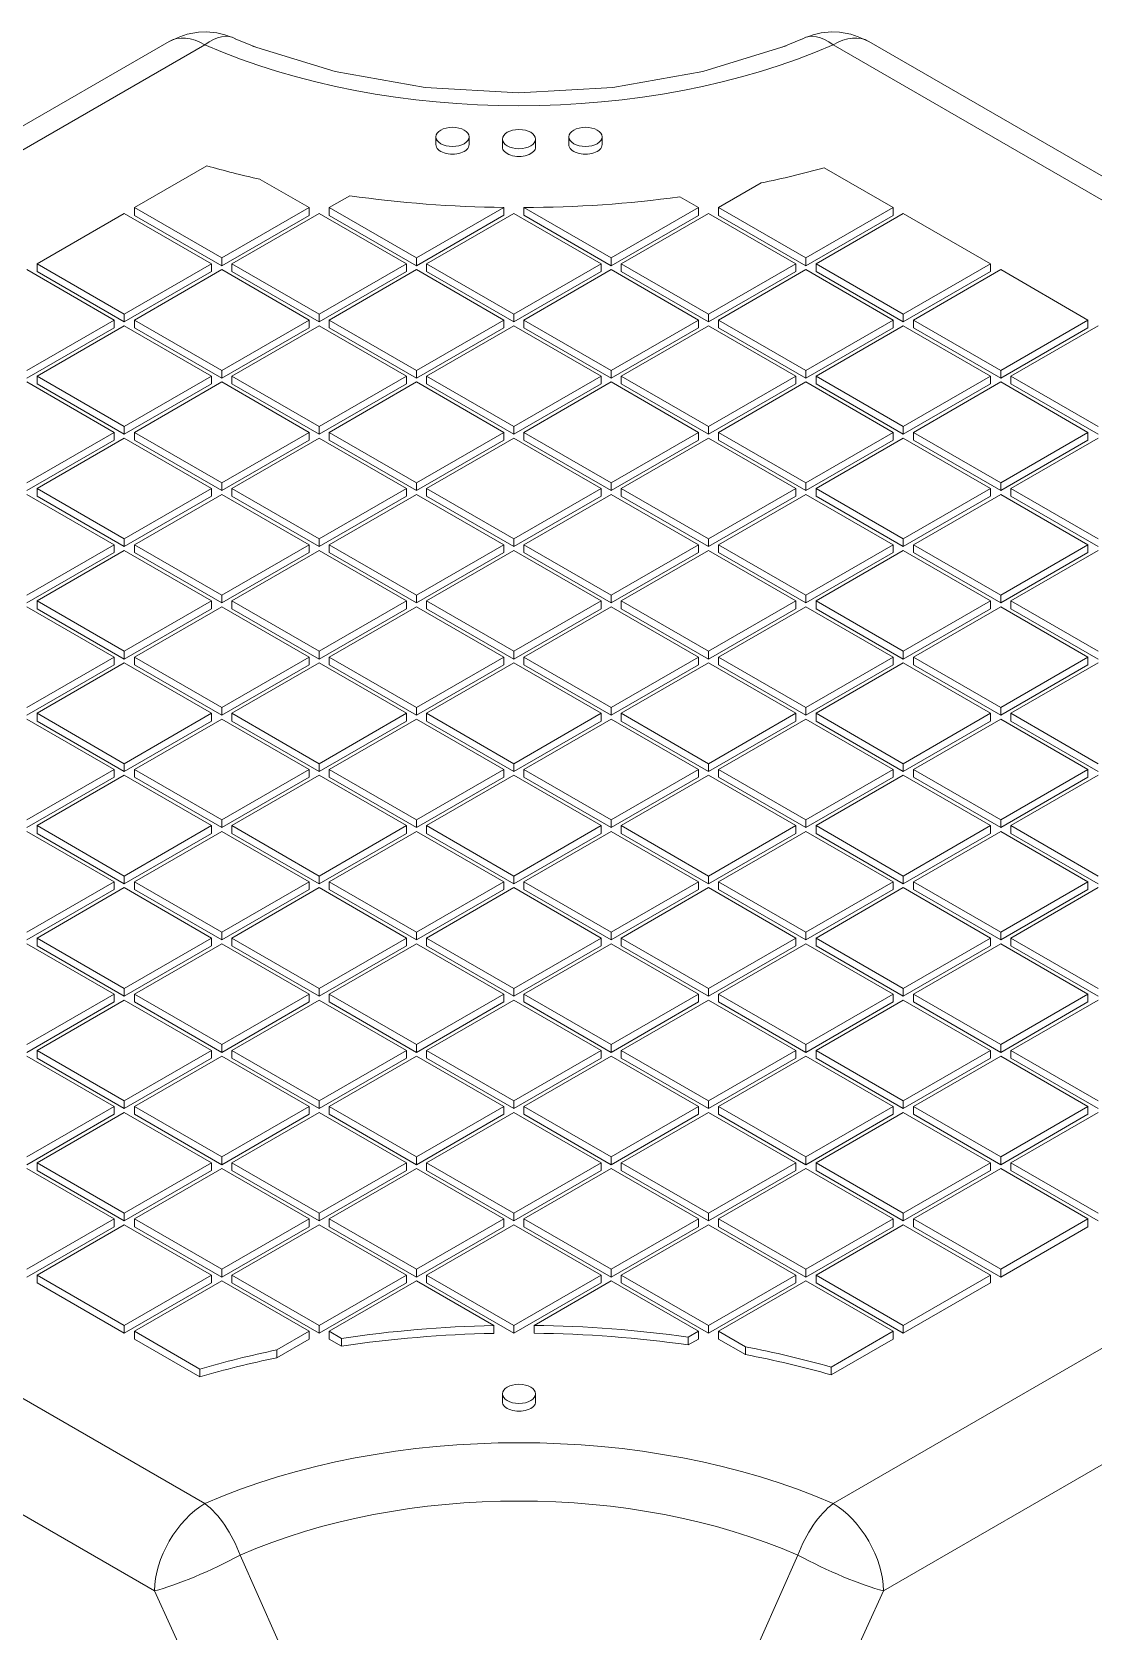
# Model space of a CAD drawing. Header units: millimetres. Extents: x -428 to 1137, y -706 to 661.
# Drawn here: x 627.8 to 851.2, y -412.7 to -75.8 of the extents above; entities that cross this region are included whole.
import ezdxf

# ---------------------------------------------------------------- set-up
doc = ezdxf.new("R2010")
doc.units = ezdxf.units.MM
doc.header["$LTSCALE"] = 5
doc.linetypes.add('AUSGEZOGEN', pattern=[0])
doc.layers.add('Layer9', color=5, linetype='Continuous', true_color=0x0000ff)

# ---------------------------------------------------------------- blocks, each defined once
blk = doc.blocks.new('Einzelelement_nNn011')
at = {"layer": 'Layer9', "color": 5, "linetype": 'AUSGEZOGEN', "lineweight": 18, "true_color": 0x0000ff}
for p, q in [((658.9, -76.81), (656.68, -77.76)), ((660.47, -76.23), (658.9, -76.81)), ((662.8, -75.85), (660.47, -76.23)), ((664.49, -75.79), (662.8, -75.85)), ((666.7, -75.99), (664.49, -75.79)), ((668.35, -76.37), (666.7, -75.99)), ((669.74, -76.9), (668.35, -76.37)), ((674.93, -78.99), (670.58, -77.21)), ((790.06, -77.21), (785.72, -78.99)), ((792.29, -76.37), (790.91, -76.9)), ((793.95, -75.99), (792.29, -76.37)), ((796.16, -75.79), (793.95, -75.99)), ((797.85, -75.85), (796.16, -75.79)), ((800.18, -76.23), (797.85, -75.85)), ((801.75, -76.81), (800.18, -76.23)), ((803.97, -77.76), (801.75, -76.81)), ((656.68, -77.76), (456.63, -193.26)), ((464.13, -194), (664.18, -78.5)), ((691.58, -84.13), (674.17, -78.76)), ((786.57, -78.73), (769.07, -84.13)), ((796.47, -78.5), (996.52, -194)), ((1004.02, -193.26), (803.97, -77.76)), ((710.57, -87.46), (691.58, -84.13)), ((769.07, -84.13), (750.07, -87.46)), ((730.32, -88.58), (710.57, -87.46)), ((750.07, -87.46), (730.32, -88.58)), ((712.82, -97.9), (712.82, -99.53)), ((719.82, -99.53), (719.82, -97.9)), ((726.82, -98.36), (726.82, -99.99)), ((733.82, -99.99), (733.82, -98.36)), ((740.82, -97.9), (740.82, -99.53)), ((747.82, -99.53), (747.82, -97.9)), ((664.57, -104), (649.33, -112.8)), ((809.13, -112.8), (794.6, -104.41)), ((686.1, -112.8), (675.78, -106.84)), ((781.35, -107.61), (772.36, -112.8)), ((694.67, -110.3), (690.34, -112.8)), ((768.12, -112.8), (764.21, -110.54)), ((647.2, -114.02), (628.82, -124.64)), ((665.59, -124.64), (647.2, -114.02)), ((667.71, -123.41), (649.33, -112.8)), ((649.33, -112.8), (649.33, -114.43)), ((649.33, -114.43), (667.71, -125.05)), ((686.1, -112.8), (667.71, -123.41)), ((667.71, -125.05), (686.1, -114.43)), ((688.22, -114.02), (669.83, -124.64)), ((686.1, -114.43), (686.1, -112.8)), ((706.6, -124.64), (688.22, -114.02)), ((708.72, -123.41), (690.34, -112.8)), ((690.34, -112.8), (690.34, -114.43)), ((690.34, -114.43), (708.72, -125.05)), ((727.16, -112.77), (708.72, -123.41)), ((708.72, -125.05), (727.16, -114.4)), ((729.23, -114.02), (710.84, -124.64)), ((727.16, -114.4), (727.16, -112.77)), ((747.61, -124.64), (729.23, -114.02)), ((749.73, -123.41), (731.33, -112.79)), ((731.33, -112.79), (731.33, -114.42)), ((731.33, -114.42), (749.73, -125.05)), ((768.12, -112.8), (749.73, -123.41)), ((749.73, -125.05), (768.12, -114.43)), ((770.24, -114.02), (751.86, -124.64)), ((768.12, -114.43), (768.12, -112.8)), ((788.63, -124.64), (770.24, -114.02)), ((790.75, -123.41), (772.36, -112.8)), ((772.36, -112.8), (772.36, -114.43)), ((772.36, -114.43), (790.75, -125.05)), ((809.13, -112.8), (790.75, -123.41)), ((790.75, -125.05), (809.13, -114.43)), ((811.25, -114.02), (792.87, -124.64)), ((809.13, -114.43), (809.13, -112.8)), ((829.64, -124.64), (811.25, -114.02)), ((647.2, -135.25), (628.82, -124.64)), ((628.82, -124.64), (628.82, -126.27)), ((665.59, -124.64), (647.2, -135.25)), ((665.59, -126.27), (665.59, -124.64)), ((667.71, -123.41), (667.71, -125.05)), ((688.22, -135.25), (669.83, -124.64)), ((669.83, -124.64), (669.83, -126.27)), ((706.6, -124.64), (688.22, -135.25)), ((706.6, -126.27), (706.6, -124.64)), ((708.72, -123.41), (708.72, -125.05)), ((729.23, -135.25), (710.84, -124.64)), ((710.84, -124.64), (710.84, -126.27)), ((747.61, -124.64), (729.23, -135.25)), ((747.61, -126.27), (747.61, -124.64)), ((749.73, -123.41), (749.73, -125.05)), ((770.24, -135.25), (751.86, -124.64)), ((751.86, -124.64), (751.86, -126.27)), ((788.63, -124.64), (770.24, -135.25)), ((788.63, -126.27), (788.63, -124.64)), ((790.75, -123.41), (790.75, -125.05)), ((811.25, -135.25), (792.87, -124.64)), ((792.87, -124.64), (792.87, -126.27)), ((829.64, -124.64), (811.25, -135.25)), ((829.64, -126.27), (829.64, -124.64)), ((645.08, -136.48), (626.7, -125.86)), ((628.82, -126.27), (647.2, -136.89)), ((647.2, -136.89), (665.59, -126.27)), ((667.71, -125.86), (649.33, -136.48)), ((686.1, -136.48), (667.71, -125.86)), ((669.83, -126.27), (688.22, -136.89)), ((688.22, -136.89), (706.6, -126.27)), ((708.72, -125.86), (690.34, -136.48)), ((727.11, -136.48), (708.72, -125.86)), ((710.84, -126.27), (729.23, -136.89)), ((729.23, -136.89), (747.61, -126.27)), ((749.73, -125.86), (731.35, -136.48)), ((768.12, -136.48), (749.73, -125.86)), ((751.86, -126.27), (770.24, -136.89)), ((770.24, -136.89), (788.63, -126.27)), ((790.75, -125.86), (772.36, -136.48)), ((809.13, -136.48), (790.75, -125.86)), ((792.87, -126.27), (811.25, -136.89)), ((811.25, -136.89), (829.64, -126.27)), ((831.76, -125.86), (813.37, -136.48)), ((850.14, -136.48), (831.76, -125.86)), ((645.08, -136.48), (626.7, -147.09)), ((626.7, -148.73), (645.08, -138.11)), ((647.2, -137.7), (628.82, -148.32)), ((645.08, -138.11), (645.08, -136.48)), ((647.2, -135.25), (647.2, -136.89)), ((665.59, -148.32), (647.2, -137.7)), ((667.71, -147.09), (649.33, -136.48)), ((649.33, -136.48), (649.33, -138.11)), ((649.33, -138.11), (667.71, -148.73)), ((686.1, -136.48), (667.71, -147.09)), ((667.71, -148.73), (686.1, -138.11)), ((688.22, -137.7), (669.83, -148.32)), ((686.1, -138.11), (686.1, -136.48)), ((688.22, -136.89), (688.22, -135.25)), ((706.6, -148.32), (688.22, -137.7)), ((708.72, -147.09), (690.34, -136.48)), ((690.34, -136.48), (690.34, -138.11)), ((690.34, -138.11), (708.72, -148.73)), ((727.11, -136.48), (708.72, -147.09)), ((708.72, -148.73), (727.11, -138.11)), ((729.23, -137.7), (710.84, -148.32)), ((727.11, -138.11), (727.11, -136.48)), ((729.23, -135.25), (729.23, -136.89)), ((747.61, -148.32), (729.23, -137.7)), ((749.73, -147.09), (731.35, -136.48)), ((731.35, -136.48), (731.35, -138.11)), ((731.35, -138.11), (749.73, -148.73)), ((768.12, -136.48), (749.73, -147.09)), ((749.73, -148.73), (768.12, -138.11)), ((770.24, -137.7), (751.86, -148.32)), ((768.12, -138.11), (768.12, -136.48)), ((770.24, -135.25), (770.24, -136.89)), ((788.63, -148.32), (770.24, -137.7)), ((790.75, -147.09), (772.36, -136.48)), ((772.36, -136.48), (772.36, -138.11)), ((772.36, -138.11), (790.75, -148.73)), ((809.13, -136.48), (790.75, -147.09)), ((790.75, -148.73), (809.13, -138.11)), ((811.25, -137.7), (792.87, -148.32)), ((809.13, -138.11), (809.13, -136.48)), ((811.25, -135.25), (811.25, -136.89)), ((829.64, -148.32), (811.25, -137.7)), ((831.76, -147.09), (813.37, -136.48)), ((813.37, -136.48), (813.37, -138.11)), ((813.37, -138.11), (831.76, -148.73)), ((850.14, -136.48), (831.76, -147.09)), ((831.76, -148.73), (850.14, -138.11)), ((852.27, -137.7), (833.88, -148.32)), ((850.14, -138.11), (850.14, -136.48)), ((667.71, -147.09), (667.71, -148.73)), ((708.72, -147.09), (708.72, -148.73)), ((749.73, -147.09), (749.73, -148.73)), ((790.75, -147.09), (790.75, -148.73)), ((831.76, -147.09), (831.76, -148.73)), ((645.08, -160.16), (626.7, -149.54)), ((647.2, -158.93), (628.82, -148.32)), ((628.82, -148.32), (628.82, -149.95)), ((628.82, -149.95), (647.2, -160.56)), ((665.59, -148.32), (647.2, -158.93)), ((647.2, -160.56), (665.59, -149.95)), ((667.71, -149.54), (649.33, -160.16)), ((665.59, -149.95), (665.59, -148.32)), ((686.1, -160.16), (667.71, -149.54)), ((688.22, -158.93), (669.83, -148.32)), ((669.83, -148.32), (669.83, -149.95)), ((669.83, -149.95), (688.22, -160.56)), ((706.6, -148.32), (688.22, -158.93)), ((688.22, -160.56), (706.6, -149.95)), ((708.72, -149.54), (690.34, -160.16)), ((706.6, -149.95), (706.6, -148.32)), ((727.11, -160.16), (708.72, -149.54)), ((729.23, -158.93), (710.84, -148.32)), ((710.84, -148.32), (710.84, -149.95)), ((710.84, -149.95), (729.23, -160.56)), ((747.61, -148.32), (729.23, -158.93)), ((729.23, -160.56), (747.61, -149.95)), ((749.73, -149.54), (731.35, -160.16)), ((747.61, -149.95), (747.61, -148.32)), ((768.12, -160.16), (749.73, -149.54)), ((770.24, -158.93), (751.86, -148.32)), ((751.86, -148.32), (751.86, -149.95)), ((751.86, -149.95), (770.24, -160.56)), ((788.63, -148.32), (770.24, -158.93)), ((770.24, -160.56), (788.63, -149.95)), ((790.75, -149.54), (772.36, -160.16)), ((788.63, -149.95), (788.63, -148.32)), ((809.13, -160.16), (790.75, -149.54)), ((811.25, -158.93), (792.87, -148.32)), ((792.87, -148.32), (792.87, -149.95)), ((792.87, -149.95), (811.25, -160.56)), ((829.64, -148.32), (811.25, -158.93)), ((811.25, -160.56), (829.64, -149.95)), ((831.76, -149.54), (813.37, -160.16)), ((829.64, -149.95), (829.64, -148.32)), ((850.14, -160.16), (831.76, -149.54)), ((852.27, -158.93), (833.88, -148.32)), ((833.88, -148.32), (833.88, -149.95)), ((833.88, -149.95), (852.27, -160.56)), ((645.08, -160.16), (626.7, -170.77)), ((647.2, -161.38), (628.82, -172)), ((645.08, -161.79), (645.08, -160.16)), ((647.2, -158.93), (647.2, -160.56)), ((665.59, -172), (647.2, -161.38)), ((667.71, -170.77), (649.33, -160.16)), ((649.33, -160.16), (649.33, -161.79)), ((686.1, -160.16), (667.71, -170.77)), ((688.22, -161.38), (669.83, -172)), ((686.1, -161.79), (686.1, -160.16)), ((688.22, -158.93), (688.22, -160.56)), ((706.6, -172), (688.22, -161.38)), ((708.72, -170.77), (690.34, -160.16)), ((690.34, -160.16), (690.34, -161.79)), ((727.11, -160.16), (708.72, -170.77)), ((729.23, -161.38), (710.84, -172)), ((727.11, -161.79), (727.11, -160.16)), ((729.23, -158.93), (729.23, -160.56)), ((747.61, -172), (729.23, -161.38)), ((749.73, -170.77), (731.35, -160.16)), ((731.35, -160.16), (731.35, -161.79)), ((768.12, -160.16), (749.73, -170.77)), ((770.24, -161.38), (751.86, -172)), ((768.12, -161.79), (768.12, -160.16)), ((770.24, -158.93), (770.24, -160.56)), ((788.63, -172), (770.24, -161.38)), ((790.75, -170.77), (772.36, -160.16)), ((772.36, -160.16), (772.36, -161.79)), ((809.13, -160.16), (790.75, -170.77)), ((811.25, -161.38), (792.87, -172)), ((809.13, -161.79), (809.13, -160.16)), ((811.25, -158.93), (811.25, -160.56)), ((829.64, -172), (811.25, -161.38)), ((831.76, -170.77), (813.37, -160.16)), ((813.37, -160.16), (813.37, -161.79)), ((850.14, -160.16), (831.76, -170.77)), ((852.27, -161.38), (833.88, -172)), ((850.14, -161.79), (850.14, -160.16)), ((626.7, -172.4), (645.08, -161.79)), ((649.33, -161.79), (667.71, -172.4)), ((667.71, -172.4), (686.1, -161.79)), ((690.34, -161.79), (708.72, -172.4)), ((708.72, -172.4), (727.11, -161.79)), ((731.35, -161.79), (749.73, -172.4)), ((749.73, -172.4), (768.12, -161.79)), ((772.36, -161.79), (790.75, -172.4)), ((790.75, -172.4), (809.13, -161.79)), ((813.37, -161.79), (831.76, -172.4)), ((831.76, -172.4), (850.14, -161.79)), ((667.71, -170.77), (667.71, -172.4)), ((708.72, -170.77), (708.72, -172.4)), ((749.73, -170.77), (749.73, -172.4)), ((790.75, -170.77), (790.75, -172.4)), ((831.76, -170.77), (831.76, -172.4)), ((645.08, -183.83), (626.7, -173.22)), ((647.2, -182.61), (628.82, -172)), ((628.82, -172), (628.82, -173.63)), ((628.82, -173.63), (647.2, -184.24)), ((665.59, -172), (647.2, -182.61)), ((647.2, -184.24), (665.59, -173.63)), ((667.71, -173.22), (649.33, -183.83)), ((665.59, -173.63), (665.59, -172)), ((686.1, -183.83), (667.71, -173.22)), ((688.22, -182.61), (669.83, -172)), ((669.83, -172), (669.83, -173.63)), ((669.83, -173.63), (688.22, -184.24)), ((706.6, -172), (688.22, -182.61)), ((688.22, -184.24), (706.6, -173.63)), ((708.72, -173.22), (690.34, -183.83)), ((706.6, -173.63), (706.6, -172)), ((727.11, -183.83), (708.72, -173.22)), ((729.23, -182.61), (710.84, -172)), ((710.84, -172), (710.84, -173.63)), ((710.84, -173.63), (729.23, -184.24)), ((747.61, -172), (729.23, -182.61)), ((729.23, -184.24), (747.61, -173.63)), ((749.73, -173.22), (731.35, -183.83)), ((747.61, -173.63), (747.61, -172)), ((768.12, -183.83), (749.73, -173.22)), ((770.24, -182.61), (751.86, -172)), ((751.86, -172), (751.86, -173.63)), ((751.86, -173.63), (770.24, -184.24)), ((788.63, -172), (770.24, -182.61)), ((770.24, -184.24), (788.63, -173.63)), ((790.75, -173.22), (772.36, -183.83)), ((788.63, -173.63), (788.63, -172)), ((809.13, -183.83), (790.75, -173.22)), ((811.25, -182.61), (792.87, -172)), ((792.87, -172), (792.87, -173.63)), ((792.87, -173.63), (811.25, -184.24)), ((829.64, -172), (811.25, -182.61)), ((811.25, -184.24), (829.64, -173.63)), ((831.76, -173.22), (813.37, -183.83)), ((829.64, -173.63), (829.64, -172)), ((850.14, -183.83), (831.76, -173.22)), ((852.27, -182.61), (833.88, -172)), ((833.88, -172), (833.88, -173.63)), ((833.88, -173.63), (852.27, -184.24)), ((645.08, -183.83), (626.7, -194.45)), ((647.2, -185.06), (628.82, -195.67)), ((645.08, -185.47), (645.08, -183.83)), ((647.2, -184.24), (647.2, -182.61)), ((665.59, -195.67), (647.2, -185.06)), ((667.71, -194.45), (649.33, -183.83)), ((649.33, -183.83), (649.33, -185.47)), ((686.1, -183.83), (667.71, -194.45)), ((688.22, -185.06), (669.83, -195.67)), ((686.1, -185.47), (686.1, -183.83)), ((688.22, -182.61), (688.22, -184.24)), ((706.6, -195.67), (688.22, -185.06)), ((708.72, -194.45), (690.34, -183.83)), ((690.34, -183.83), (690.34, -185.47)), ((727.11, -183.83), (708.72, -194.45)), ((729.23, -185.06), (710.84, -195.67)), ((727.11, -185.47), (727.11, -183.83)), ((729.23, -182.61), (729.23, -184.24)), ((747.61, -195.67), (729.23, -185.06)), ((749.73, -194.45), (731.35, -183.83)), ((731.35, -183.83), (731.35, -185.47)), ((768.12, -183.83), (749.73, -194.45)), ((770.24, -185.06), (751.86, -195.67)), ((768.12, -185.47), (768.12, -183.83)), ((770.24, -182.61), (770.24, -184.24)), ((788.63, -195.67), (770.24, -185.06)), ((790.75, -194.45), (772.36, -183.83)), ((772.36, -183.83), (772.36, -185.47)), ((809.13, -183.83), (790.75, -194.45)), ((811.25, -185.06), (792.87, -195.67)), ((809.13, -185.47), (809.13, -183.83)), ((811.25, -182.61), (811.25, -184.24)), ((829.64, -195.67), (811.25, -185.06)), ((831.76, -194.45), (813.37, -183.83)), ((813.37, -183.83), (813.37, -185.47)), ((850.14, -183.83), (831.76, -194.45)), ((852.27, -185.06), (833.88, -195.67)), ((850.14, -185.47), (850.14, -183.83)), ((626.7, -196.08), (645.08, -185.47)), ((649.33, -185.47), (667.71, -196.08)), ((667.71, -196.08), (686.1, -185.47)), ((690.34, -185.47), (708.72, -196.08)), ((708.72, -196.08), (727.11, -185.47)), ((731.35, -185.47), (749.73, -196.08)), ((749.73, -196.08), (768.12, -185.47)), ((772.36, -185.47), (790.75, -196.08)), ((790.75, -196.08), (809.13, -185.47)), ((813.37, -185.47), (831.76, -196.08)), ((831.76, -196.08), (850.14, -185.47)), ((667.71, -194.45), (667.71, -196.08)), ((708.72, -194.45), (708.72, -196.08)), ((749.73, -194.45), (749.73, -196.08)), ((790.75, -194.45), (790.75, -196.08)), ((831.76, -194.45), (831.76, -196.08)), ((645.08, -207.51), (626.7, -196.9)), ((647.2, -206.29), (628.82, -195.67)), ((628.82, -195.67), (628.82, -197.31)), ((628.82, -197.31), (647.2, -207.92)), ((665.59, -195.67), (647.2, -206.29)), ((647.2, -207.92), (665.59, -197.31)), ((667.71, -196.9), (649.33, -207.51)), ((665.59, -197.31), (665.59, -195.67)), ((686.1, -207.51), (667.71, -196.9)), ((688.22, -206.29), (669.83, -195.67)), ((669.83, -195.67), (669.83, -197.31)), ((669.83, -197.31), (688.22, -207.92)), ((706.6, -195.67), (688.22, -206.29)), ((688.22, -207.92), (706.6, -197.31)), ((708.72, -196.9), (690.34, -207.51)), ((706.6, -197.31), (706.6, -195.67)), ((727.11, -207.51), (708.72, -196.9)), ((729.23, -206.29), (710.84, -195.67)), ((710.84, -195.67), (710.84, -197.31)), ((710.84, -197.31), (729.23, -207.92)), ((747.61, -195.67), (729.23, -206.29)), ((729.23, -207.92), (747.61, -197.31)), ((749.73, -196.9), (731.35, -207.51)), ((747.61, -197.31), (747.61, -195.67)), ((768.12, -207.51), (749.73, -196.9)), ((770.24, -206.29), (751.86, -195.67)), ((751.86, -195.67), (751.86, -197.31)), ((751.86, -197.31), (770.24, -207.92)), ((788.63, -195.67), (770.24, -206.29)), ((770.24, -207.92), (788.63, -197.31)), ((790.75, -196.9), (772.36, -207.51)), ((788.63, -197.31), (788.63, -195.67)), ((809.13, -207.51), (790.75, -196.9)), ((811.25, -206.29), (792.87, -195.67)), ((792.87, -195.67), (792.87, -197.31)), ((792.87, -197.31), (811.25, -207.92)), ((829.64, -195.67), (811.25, -206.29)), ((811.25, -207.92), (829.64, -197.31)), ((831.76, -196.9), (813.37, -207.51)), ((829.64, -197.31), (829.64, -195.67)), ((850.14, -207.51), (831.76, -196.9)), ((852.27, -206.29), (833.88, -195.67)), ((833.88, -195.67), (833.88, -197.31)), ((833.88, -197.31), (852.27, -207.92)), ((645.08, -207.51), (626.7, -218.13)), ((647.2, -208.74), (628.82, -219.35)), ((645.08, -209.15), (645.08, -207.51)), ((647.2, -206.29), (647.2, -207.92)), ((665.59, -219.35), (647.2, -208.74)), ((667.71, -218.13), (649.33, -207.51)), ((649.33, -207.51), (649.33, -209.15)), ((686.1, -207.51), (667.71, -218.13)), ((688.22, -208.74), (669.83, -219.35)), ((686.1, -209.15), (686.1, -207.51)), ((688.22, -206.29), (688.22, -207.92)), ((706.6, -219.35), (688.22, -208.74)), ((708.72, -218.13), (690.34, -207.51)), ((690.34, -207.51), (690.34, -209.15)), ((727.11, -207.51), (708.72, -218.13)), ((729.23, -208.74), (710.84, -219.35)), ((727.11, -209.15), (727.11, -207.51)), ((729.23, -206.29), (729.23, -207.92)), ((747.61, -219.35), (729.23, -208.74)), ((749.73, -218.13), (731.35, -207.51)), ((731.35, -207.51), (731.35, -209.15)), ((768.12, -207.51), (749.73, -218.13)), ((770.24, -208.74), (751.86, -219.35)), ((768.12, -209.15), (768.12, -207.51)), ((770.24, -206.29), (770.24, -207.92)), ((788.63, -219.35), (770.24, -208.74)), ((790.75, -218.13), (772.36, -207.51)), ((772.36, -207.51), (772.36, -209.15)), ((809.13, -207.51), (790.75, -218.13)), ((811.25, -208.74), (792.87, -219.35)), ((809.13, -209.15), (809.13, -207.51)), ((811.25, -206.29), (811.25, -207.92)), ((829.64, -219.35), (811.25, -208.74)), ((831.76, -218.13), (813.37, -207.51)), ((813.37, -207.51), (813.37, -209.15)), ((850.14, -207.51), (831.76, -218.13)), ((852.27, -208.74), (833.88, -219.35)), ((850.14, -209.15), (850.14, -207.51)), ((626.7, -219.76), (645.08, -209.15)), ((649.33, -209.15), (667.71, -219.76)), ((667.71, -219.76), (686.1, -209.15)), ((690.34, -209.15), (708.72, -219.76)), ((708.72, -219.76), (727.11, -209.15)), ((731.35, -209.15), (749.73, -219.76)), ((749.73, -219.76), (768.12, -209.15)), ((772.36, -209.15), (790.75, -219.76)), ((790.75, -219.76), (809.13, -209.15)), ((813.37, -209.15), (831.76, -219.76)), ((831.76, -219.76), (850.14, -209.15)), ((667.71, -219.76), (667.71, -218.13)), ((708.72, -218.13), (708.72, -219.76)), ((749.73, -218.13), (749.73, -219.76)), ((790.75, -218.13), (790.75, -219.76)), ((831.76, -218.13), (831.76, -219.76)), ((645.08, -231.19), (626.7, -220.58)), ((647.2, -229.97), (628.82, -219.35)), ((628.82, -219.35), (628.82, -220.98)), ((628.82, -220.98), (647.2, -231.6)), ((665.59, -219.35), (647.2, -229.97)), ((647.2, -231.6), (665.59, -220.98)), ((667.71, -220.58), (649.33, -231.19)), ((665.59, -220.98), (665.59, -219.35)), ((686.1, -231.19), (667.71, -220.58)), ((688.22, -229.97), (669.83, -219.35)), ((669.83, -219.35), (669.83, -220.98)), ((669.83, -220.98), (688.22, -231.6)), ((706.6, -219.35), (688.22, -229.97)), ((688.22, -231.6), (706.6, -220.98)), ((708.72, -220.58), (690.34, -231.19)), ((706.6, -220.98), (706.6, -219.35)), ((727.11, -231.19), (708.72, -220.58)), ((729.23, -229.97), (710.84, -219.35)), ((710.84, -219.35), (710.84, -220.98)), ((710.84, -220.98), (729.23, -231.6)), ((747.61, -219.35), (729.23, -229.97)), ((729.23, -231.6), (747.61, -220.98)), ((749.73, -220.58), (731.35, -231.19)), ((747.61, -220.98), (747.61, -219.35)), ((768.12, -231.19), (749.73, -220.58)), ((770.24, -229.97), (751.86, -219.35)), ((751.86, -219.35), (751.86, -220.98)), ((751.86, -220.98), (770.24, -231.6)), ((788.63, -219.35), (770.24, -229.97)), ((770.24, -231.6), (788.63, -220.98)), ((790.75, -220.58), (772.36, -231.19)), ((788.63, -220.98), (788.63, -219.35)), ((809.13, -231.19), (790.75, -220.58)), ((811.25, -229.97), (792.87, -219.35)), ((792.87, -219.35), (792.87, -220.98)), ((792.87, -220.98), (811.25, -231.6)), ((829.64, -219.35), (811.25, -229.97)), ((811.25, -231.6), (829.64, -220.98)), ((831.76, -220.58), (813.37, -231.19)), ((829.64, -220.98), (829.64, -219.35)), ((850.14, -231.19), (831.76, -220.58)), ((852.27, -229.97), (833.88, -219.35)), ((833.88, -219.35), (833.88, -220.98)), ((833.88, -220.98), (852.27, -231.6)), ((645.08, -231.19), (626.7, -241.81)), ((647.2, -232.42), (628.82, -243.03)), ((645.08, -232.82), (645.08, -231.19)), ((647.2, -229.97), (647.2, -231.6)), ((665.59, -243.03), (647.2, -232.42)), ((667.71, -241.81), (649.33, -231.19)), ((649.33, -231.19), (649.33, -232.82)), ((686.1, -231.19), (667.71, -241.81)), ((688.22, -232.42), (669.83, -243.03)), ((686.1, -232.82), (686.1, -231.19)), ((688.22, -229.97), (688.22, -231.6)), ((706.6, -243.03), (688.22, -232.42)), ((708.72, -241.81), (690.34, -231.19)), ((690.34, -231.19), (690.34, -232.82)), ((727.11, -231.19), (708.72, -241.81)), ((729.23, -232.42), (710.84, -243.03)), ((727.11, -232.82), (727.11, -231.19)), ((729.23, -229.97), (729.23, -231.6)), ((747.61, -243.03), (729.23, -232.42)), ((749.73, -241.81), (731.35, -231.19)), ((731.35, -231.19), (731.35, -232.82)), ((768.12, -231.19), (749.73, -241.81)), ((770.24, -232.42), (751.86, -243.03)), ((768.12, -232.82), (768.12, -231.19)), ((770.24, -229.97), (770.24, -231.6)), ((788.63, -243.03), (770.24, -232.42)), ((790.75, -241.81), (772.36, -231.19)), ((772.36, -231.19), (772.36, -232.82)), ((809.13, -231.19), (790.75, -241.81)), ((811.25, -232.42), (792.87, -243.03)), ((809.13, -232.82), (809.13, -231.19)), ((811.25, -229.97), (811.25, -231.6)), ((829.64, -243.03), (811.25, -232.42)), ((831.76, -241.81), (813.37, -231.19)), ((813.37, -231.19), (813.37, -232.82)), ((850.14, -231.19), (831.76, -241.81)), ((852.27, -232.42), (833.88, -243.03)), ((850.14, -232.82), (850.14, -231.19)), ((626.7, -243.44), (645.08, -232.82)), ((649.33, -232.82), (667.71, -243.44)), ((667.71, -243.44), (686.1, -232.82)), ((690.34, -232.82), (708.72, -243.44)), ((708.72, -243.44), (727.11, -232.82)), ((731.35, -232.82), (749.73, -243.44)), ((749.73, -243.44), (768.12, -232.82)), ((772.36, -232.82), (790.75, -243.44)), ((790.75, -243.44), (809.13, -232.82)), ((813.37, -232.82), (831.76, -243.44)), ((831.76, -243.44), (850.14, -232.82)), ((667.71, -241.81), (667.71, -243.44)), ((708.72, -241.81), (708.72, -243.44)), ((749.73, -241.81), (749.73, -243.44)), ((790.75, -241.81), (790.75, -243.44)), ((831.76, -241.81), (831.76, -243.44)), ((645.08, -254.87), (626.7, -244.26)), ((647.2, -253.64), (628.82, -243.03)), ((628.82, -243.03), (628.82, -244.66)), ((628.82, -244.66), (647.2, -255.28)), ((665.59, -243.03), (647.2, -253.64)), ((647.2, -255.28), (665.59, -244.66)), ((667.71, -244.26), (649.33, -254.87)), ((665.59, -244.66), (665.59, -243.03)), ((686.1, -254.87), (667.71, -244.26)), ((688.22, -253.64), (669.83, -243.03)), ((669.83, -243.03), (669.83, -244.66)), ((669.83, -244.66), (688.22, -255.28)), ((706.6, -243.03), (688.22, -253.64)), ((688.22, -255.28), (706.6, -244.66)), ((708.72, -244.26), (690.34, -254.87)), ((706.6, -244.66), (706.6, -243.03)), ((727.11, -254.87), (708.72, -244.26)), ((729.23, -253.64), (710.84, -243.03)), ((710.84, -243.03), (710.84, -244.66)), ((710.84, -244.66), (729.23, -255.28)), ((747.61, -243.03), (729.23, -253.64)), ((729.23, -255.28), (747.61, -244.66)), ((749.73, -244.26), (731.35, -254.87)), ((747.61, -244.66), (747.61, -243.03)), ((768.12, -254.87), (749.73, -244.26)), ((770.24, -253.64), (751.86, -243.03)), ((751.86, -243.03), (751.86, -244.66)), ((751.86, -244.66), (770.24, -255.28)), ((788.63, -243.03), (770.24, -253.64)), ((770.24, -255.28), (788.63, -244.66)), ((790.75, -244.26), (772.36, -254.87)), ((788.63, -244.66), (788.63, -243.03)), ((809.13, -254.87), (790.75, -244.26)), ((811.25, -253.64), (792.87, -243.03)), ((792.87, -243.03), (792.87, -244.66)), ((792.87, -244.66), (811.25, -255.28)), ((829.64, -243.03), (811.25, -253.64)), ((811.25, -255.28), (829.64, -244.66)), ((831.76, -244.26), (813.37, -254.87)), ((829.64, -244.66), (829.64, -243.03)), ((850.14, -254.87), (831.76, -244.26)), ((852.27, -253.64), (833.88, -243.03)), ((833.88, -243.03), (833.88, -244.66)), ((833.88, -244.66), (852.27, -255.28)), ((645.08, -254.87), (626.7, -265.48)), ((645.08, -256.5), (645.08, -254.87)), ((647.2, -253.64), (647.2, -255.28)), ((667.71, -265.48), (649.33, -254.87)), ((649.33, -254.87), (649.33, -256.5)), ((686.1, -254.87), (667.71, -265.48)), ((686.1, -256.5), (686.1, -254.87)), ((688.22, -253.64), (688.22, -255.28)), ((708.72, -265.48), (690.34, -254.87)), ((690.34, -254.87), (690.34, -256.5)), ((727.11, -254.87), (708.72, -265.48)), ((727.11, -256.5), (727.11, -254.87)), ((729.23, -253.64), (729.23, -255.28)), ((749.73, -265.48), (731.35, -254.87)), ((731.35, -254.87), (731.35, -256.5)), ((768.12, -254.87), (749.73, -265.48)), ((768.12, -256.5), (768.12, -254.87)), ((770.24, -253.64), (770.24, -255.28)), ((790.75, -265.48), (772.36, -254.87)), ((772.36, -254.87), (772.36, -256.5)), ((809.13, -254.87), (790.75, -265.48)), ((809.13, -256.5), (809.13, -254.87)), ((811.25, -253.64), (811.25, -255.28)), ((831.76, -265.48), (813.37, -254.87)), ((813.37, -254.87), (813.37, -256.5)), ((850.14, -254.87), (831.76, -265.48)), ((850.14, -256.5), (850.14, -254.87)), ((626.7, -267.12), (645.08, -256.5)), ((647.2, -256.09), (628.82, -266.71)), ((665.59, -266.71), (647.2, -256.09)), ((649.33, -256.5), (667.71, -267.12)), ((667.71, -267.12), (686.1, -256.5)), ((688.22, -256.09), (669.83, -266.71)), ((706.6, -266.71), (688.22, -256.09)), ((690.34, -256.5), (708.72, -267.12)), ((708.72, -267.12), (727.11, -256.5)), ((729.23, -256.09), (710.84, -266.71)), ((747.61, -266.71), (729.23, -256.09)), ((731.35, -256.5), (749.73, -267.12)), ((749.73, -267.12), (768.12, -256.5)), ((770.24, -256.09), (751.86, -266.71)), ((788.63, -266.71), (770.24, -256.09)), ((772.36, -256.5), (790.75, -267.12)), ((790.75, -267.12), (809.13, -256.5)), ((811.25, -256.09), (792.87, -266.71)), ((829.64, -266.71), (811.25, -256.09)), ((813.37, -256.5), (831.76, -267.12)), ((831.76, -267.12), (850.14, -256.5)), ((852.27, -256.09), (833.88, -266.71)), ((667.71, -265.48), (667.71, -267.12)), ((708.72, -265.48), (708.72, -267.12)), ((749.73, -265.48), (749.73, -267.12)), ((790.75, -265.48), (790.75, -267.12)), ((831.76, -265.48), (831.76, -267.12)), ((645.08, -278.55), (626.7, -267.93)), ((647.2, -277.32), (628.82, -266.71)), ((628.82, -266.71), (628.82, -268.34)), ((628.82, -268.34), (647.2, -278.96)), ((665.59, -266.71), (647.2, -277.32)), ((647.2, -278.96), (665.59, -268.34)), ((667.71, -267.93), (649.33, -278.55)), ((665.59, -268.34), (665.59, -266.71)), ((686.1, -278.55), (667.71, -267.93)), ((688.22, -277.32), (669.83, -266.71)), ((669.83, -266.71), (669.83, -268.34)), ((669.83, -268.34), (688.22, -278.96)), ((706.6, -266.71), (688.22, -277.32)), ((688.22, -278.96), (706.6, -268.34)), ((708.72, -267.93), (690.34, -278.55)), ((706.6, -268.34), (706.6, -266.71)), ((727.11, -278.55), (708.72, -267.93)), ((729.23, -277.32), (710.84, -266.71)), ((710.84, -266.71), (710.84, -268.34)), ((710.84, -268.34), (729.23, -278.96)), ((747.61, -266.71), (729.23, -277.32)), ((729.23, -278.96), (747.61, -268.34)), ((749.73, -267.93), (731.35, -278.55)), ((747.61, -268.34), (747.61, -266.71)), ((768.12, -278.55), (749.73, -267.93)), ((770.24, -277.32), (751.86, -266.71)), ((751.86, -266.71), (751.86, -268.34)), ((751.86, -268.34), (770.24, -278.96)), ((788.63, -266.71), (770.24, -277.32)), ((770.24, -278.96), (788.63, -268.34)), ((790.75, -267.93), (772.36, -278.55)), ((788.63, -268.34), (788.63, -266.71)), ((809.13, -278.55), (790.75, -267.93)), ((811.25, -277.32), (792.87, -266.71)), ((792.87, -266.71), (792.87, -268.34)), ((792.87, -268.34), (811.25, -278.96)), ((829.64, -266.71), (811.25, -277.32)), ((811.25, -278.96), (829.64, -268.34)), ((831.76, -267.93), (813.37, -278.55)), ((829.64, -268.34), (829.64, -266.71)), ((850.14, -278.55), (831.76, -267.93)), ((852.27, -277.32), (833.88, -266.71)), ((833.88, -266.71), (833.88, -268.34)), ((833.88, -268.34), (852.27, -278.96)), ((664.18, -385.88), (464.13, -270.38)), ((996.52, -270.38), (796.47, -385.88)), ((645.08, -278.55), (626.7, -289.16)), ((645.08, -280.18), (645.08, -278.55)), ((647.2, -277.32), (647.2, -278.96)), ((667.71, -289.16), (649.33, -278.55)), ((649.33, -278.55), (649.33, -280.18)), ((686.1, -278.55), (667.71, -289.16)), ((686.1, -280.18), (686.1, -278.55)), ((688.22, -277.32), (688.22, -278.96)), ((708.72, -289.16), (690.34, -278.55)), ((690.34, -278.55), (690.34, -280.18)), ((727.11, -278.55), (708.72, -289.16)), ((727.11, -280.18), (727.11, -278.55)), ((729.23, -277.32), (729.23, -278.96)), ((749.73, -289.16), (731.35, -278.55)), ((731.35, -278.55), (731.35, -280.18)), ((768.12, -278.55), (749.73, -289.16)), ((768.12, -280.18), (768.12, -278.55)), ((770.24, -277.32), (770.24, -278.96)), ((790.75, -289.16), (772.36, -278.55)), ((772.36, -278.55), (772.36, -280.18)), ((809.13, -278.55), (790.75, -289.16)), ((809.13, -280.18), (809.13, -278.55)), ((811.25, -277.32), (811.25, -278.96)), ((831.76, -289.16), (813.37, -278.55)), ((813.37, -278.55), (813.37, -280.18)), ((850.14, -278.55), (831.76, -289.16)), ((850.14, -280.18), (850.14, -278.55)), ((626.7, -290.8), (645.08, -280.18)), ((647.2, -279.77), (628.82, -290.39)), ((665.59, -290.39), (647.2, -279.77)), ((649.33, -280.18), (667.71, -290.8)), ((667.71, -290.8), (686.1, -280.18)), ((688.22, -279.77), (669.83, -290.39)), ((706.6, -290.39), (688.22, -279.77)), ((690.34, -280.18), (708.72, -290.8)), ((708.72, -290.8), (727.11, -280.18)), ((729.23, -279.77), (710.84, -290.39)), ((747.61, -290.39), (729.23, -279.77)), ((731.35, -280.18), (749.73, -290.8)), ((749.73, -290.8), (768.12, -280.18)), ((770.24, -279.77), (751.86, -290.39)), ((788.63, -290.39), (770.24, -279.77)), ((772.36, -280.18), (790.75, -290.8)), ((790.75, -290.8), (809.13, -280.18)), ((811.25, -279.77), (792.87, -290.39)), ((829.64, -290.39), (811.25, -279.77)), ((813.37, -280.18), (831.76, -290.8)), ((831.76, -290.8), (850.14, -280.18)), ((852.27, -279.77), (833.88, -290.39)), ((653.58, -404.25), (453.52, -288.75)), ((667.71, -289.16), (667.71, -290.8)), ((708.72, -289.16), (708.72, -290.8)), ((749.73, -289.16), (749.73, -290.8)), ((790.75, -289.16), (790.75, -290.8)), ((1007.13, -288.75), (807.07, -404.25)), ((831.76, -289.16), (831.76, -290.8)), ((645.08, -302.23), (626.7, -291.61)), ((647.2, -301), (628.82, -290.39)), ((628.82, -290.39), (628.82, -292.02)), ((628.82, -292.02), (647.2, -302.63)), ((665.59, -290.39), (647.2, -301)), ((647.2, -302.63), (665.59, -292.02)), ((667.71, -291.61), (649.33, -302.23)), ((665.59, -292.02), (665.59, -290.39)), ((686.1, -302.23), (667.71, -291.61)), ((688.22, -301), (669.83, -290.39)), ((669.83, -290.39), (669.83, -292.02)), ((669.83, -292.02), (688.22, -302.63)), ((706.6, -290.39), (688.22, -301)), ((688.22, -302.63), (706.6, -292.02)), ((708.72, -291.61), (690.34, -302.23)), ((706.6, -292.02), (706.6, -290.39)), ((727.11, -302.23), (708.72, -291.61)), ((729.23, -301), (710.84, -290.39)), ((710.84, -290.39), (710.84, -292.02)), ((710.84, -292.02), (729.23, -302.63)), ((747.61, -290.39), (729.23, -301)), ((729.23, -302.63), (747.61, -292.02)), ((749.73, -291.61), (731.35, -302.23)), ((747.61, -292.02), (747.61, -290.39)), ((768.12, -302.23), (749.73, -291.61)), ((770.24, -301), (751.86, -290.39)), ((751.86, -290.39), (751.86, -292.02)), ((751.86, -292.02), (770.24, -302.63)), ((788.63, -290.39), (770.24, -301)), ((770.24, -302.63), (788.63, -292.02)), ((790.75, -291.61), (772.36, -302.23)), ((788.63, -292.02), (788.63, -290.39)), ((809.13, -302.23), (790.75, -291.61)), ((811.25, -301), (792.87, -290.39)), ((792.87, -290.39), (792.87, -292.02)), ((792.87, -292.02), (811.25, -302.63)), ((829.64, -290.39), (811.25, -301)), ((811.25, -302.63), (829.64, -292.02)), ((831.76, -291.61), (813.37, -302.23)), ((829.64, -292.02), (829.64, -290.39)), ((850.14, -302.23), (831.76, -291.61)), ((852.27, -301), (833.88, -290.39)), ((833.88, -290.39), (833.88, -292.02)), ((833.88, -292.02), (852.27, -302.63)), ((645.08, -302.23), (626.7, -312.84)), ((645.08, -303.86), (645.08, -302.23)), ((647.2, -301), (647.2, -302.63)), ((667.71, -312.84), (649.33, -302.23)), ((649.33, -302.23), (649.33, -303.86)), ((686.1, -302.23), (667.71, -312.84)), ((686.1, -303.86), (686.1, -302.23)), ((688.22, -301), (688.22, -302.63)), ((708.72, -312.84), (690.34, -302.23)), ((690.34, -302.23), (690.34, -303.86)), ((727.11, -302.23), (708.72, -312.84)), ((727.11, -303.86), (727.11, -302.23)), ((729.23, -301), (729.23, -302.63)), ((749.73, -312.84), (731.35, -302.23)), ((731.35, -302.23), (731.35, -303.86)), ((768.12, -302.23), (749.73, -312.84)), ((768.12, -303.86), (768.12, -302.23)), ((770.24, -302.63), (770.24, -301)), ((790.75, -312.84), (772.36, -302.23)), ((772.36, -302.23), (772.36, -303.86)), ((809.13, -302.23), (790.75, -312.84)), ((809.13, -303.86), (809.13, -302.23)), ((811.25, -301), (811.25, -302.63)), ((831.76, -312.84), (813.37, -302.23)), ((813.37, -302.23), (813.37, -303.86)), ((850.14, -302.23), (831.76, -312.84)), ((850.14, -303.86), (850.14, -302.23)), ((626.7, -314.47), (645.08, -303.86)), ((647.2, -303.45), (628.82, -314.07)), ((665.59, -314.07), (647.2, -303.45)), ((649.33, -303.86), (667.71, -314.47)), ((667.71, -314.47), (686.1, -303.86)), ((688.22, -303.45), (669.83, -314.07)), ((706.6, -314.07), (688.22, -303.45)), ((690.34, -303.86), (708.72, -314.47)), ((708.72, -314.47), (727.11, -303.86)), ((729.23, -303.45), (710.84, -314.07)), ((747.61, -314.07), (729.23, -303.45)), ((731.35, -303.86), (749.73, -314.47)), ((749.73, -314.47), (768.12, -303.86)), ((770.24, -303.45), (751.86, -314.07)), ((788.63, -314.07), (770.24, -303.45)), ((772.36, -303.86), (790.75, -314.47)), ((790.75, -314.47), (809.13, -303.86)), ((811.25, -303.45), (792.87, -314.07)), ((829.64, -314.07), (811.25, -303.45)), ((813.37, -303.86), (831.76, -314.47)), ((831.76, -314.47), (850.14, -303.86)), ((852.27, -303.45), (833.88, -314.07)), ((667.71, -312.84), (667.71, -314.47)), ((708.72, -312.84), (708.72, -314.47)), ((749.73, -312.84), (749.73, -314.47)), ((790.75, -312.84), (790.75, -314.47)), ((831.76, -312.84), (831.76, -314.47)), ((645.08, -325.9), (626.7, -315.29)), ((647.2, -324.68), (628.82, -314.07)), ((628.82, -314.07), (628.82, -315.7)), ((628.82, -315.7), (647.2, -326.31)), ((665.59, -314.07), (647.2, -324.68)), ((647.2, -326.31), (665.59, -315.7)), ((667.71, -315.29), (649.33, -325.9)), ((665.59, -315.7), (665.59, -314.07)), ((686.1, -325.9), (667.71, -315.29)), ((688.22, -324.68), (669.83, -314.07)), ((669.83, -314.07), (669.83, -315.7)), ((669.83, -315.7), (688.22, -326.31)), ((706.6, -314.07), (688.22, -324.68)), ((688.22, -326.31), (706.6, -315.7)), ((708.72, -315.29), (690.34, -325.9)), ((706.6, -315.7), (706.6, -314.07)), ((727.11, -325.9), (708.72, -315.29)), ((729.23, -324.68), (710.84, -314.07)), ((710.84, -314.07), (710.84, -315.7)), ((710.84, -315.7), (729.23, -326.31)), ((747.61, -314.07), (729.23, -324.68)), ((729.23, -326.31), (747.61, -315.7)), ((749.73, -315.29), (731.35, -325.9)), ((747.61, -315.7), (747.61, -314.07)), ((768.12, -325.9), (749.73, -315.29)), ((770.24, -324.68), (751.86, -314.07)), ((751.86, -314.07), (751.86, -315.7)), ((751.86, -315.7), (770.24, -326.31)), ((788.63, -314.07), (770.24, -324.68)), ((770.24, -326.31), (788.63, -315.7)), ((790.75, -315.29), (772.36, -325.9)), ((788.63, -315.7), (788.63, -314.07)), ((809.13, -325.9), (790.75, -315.29)), ((811.25, -324.68), (792.87, -314.07)), ((792.87, -314.07), (792.87, -315.7)), ((792.87, -315.7), (811.25, -326.31)), ((829.64, -314.07), (811.25, -324.68)), ((811.25, -326.31), (829.64, -315.7)), ((831.76, -315.29), (813.37, -325.9)), ((829.64, -315.7), (829.64, -314.07)), ((850.14, -325.9), (831.76, -315.29)), ((852.27, -324.68), (833.88, -314.07)), ((833.88, -314.07), (833.88, -315.7)), ((833.88, -315.7), (852.27, -326.31)), ((645.08, -325.9), (626.7, -336.52)), ((645.08, -327.54), (645.08, -325.9)), ((647.2, -324.68), (647.2, -326.31)), ((667.71, -336.52), (649.33, -325.9)), ((649.33, -325.9), (649.33, -327.54)), ((686.1, -325.9), (667.71, -336.52)), ((686.1, -327.54), (686.1, -325.9)), ((688.22, -324.68), (688.22, -326.31)), ((708.72, -336.52), (690.34, -325.9)), ((690.34, -325.9), (690.34, -327.54)), ((727.11, -325.9), (708.72, -336.52)), ((727.11, -327.54), (727.11, -325.9)), ((729.23, -324.68), (729.23, -326.31)), ((749.73, -336.52), (731.35, -325.9)), ((731.35, -325.9), (731.35, -327.54)), ((768.12, -325.9), (749.73, -336.52)), ((768.12, -327.54), (768.12, -325.9)), ((770.24, -324.68), (770.24, -326.31)), ((790.75, -336.52), (772.36, -325.9)), ((772.36, -325.9), (772.36, -327.54)), ((809.13, -325.9), (790.75, -336.52)), ((809.13, -327.54), (809.13, -325.9)), ((811.25, -324.68), (811.25, -326.31)), ((831.76, -336.52), (813.37, -325.9)), ((813.37, -325.9), (813.37, -327.54)), ((850.14, -325.9), (831.76, -336.52)), ((850.14, -327.54), (850.14, -325.9)), ((626.7, -338.15), (645.08, -327.54)), ((647.2, -327.13), (628.82, -337.74)), ((665.59, -337.74), (647.2, -327.13)), ((649.33, -327.54), (667.71, -338.15)), ((667.71, -338.15), (686.1, -327.54)), ((688.22, -327.13), (669.83, -337.74)), ((706.6, -337.74), (688.22, -327.13)), ((690.34, -327.54), (708.72, -338.15)), ((708.72, -338.15), (727.11, -327.54)), ((729.23, -327.13), (710.84, -337.74)), ((747.61, -337.74), (729.23, -327.13)), ((731.35, -327.54), (749.73, -338.15)), ((749.73, -338.15), (768.12, -327.54)), ((770.24, -327.13), (751.86, -337.74)), ((788.63, -337.74), (770.24, -327.13)), ((772.36, -327.54), (790.75, -338.15)), ((790.75, -338.15), (809.13, -327.54)), ((811.25, -327.13), (792.87, -337.74)), ((829.64, -337.74), (811.25, -327.13)), ((813.37, -327.54), (831.76, -338.15)), ((831.76, -338.15), (850.14, -327.54)), ((667.71, -336.52), (667.71, -338.15)), ((708.72, -336.52), (708.72, -338.15)), ((749.73, -336.52), (749.73, -338.15)), ((790.75, -336.52), (790.75, -338.15)), ((831.76, -336.52), (831.76, -338.15)), ((647.2, -348.36), (628.82, -337.74)), ((628.82, -337.74), (628.82, -339.38)), ((628.82, -339.38), (647.2, -349.99)), ((665.59, -337.74), (647.2, -348.36)), ((647.2, -349.99), (665.59, -339.38)), ((667.71, -338.97), (649.33, -349.58)), ((665.59, -339.38), (665.59, -337.74)), ((686.1, -349.58), (667.71, -338.97)), ((688.22, -348.36), (669.83, -337.74)), ((669.83, -337.74), (669.83, -339.38)), ((669.83, -339.38), (688.22, -349.99)), ((706.6, -337.74), (688.22, -348.36)), ((688.22, -349.99), (706.6, -339.38)), ((708.72, -338.97), (690.34, -349.58)), ((706.6, -339.38), (706.6, -337.74)), ((725.03, -348.38), (708.72, -338.97)), ((729.23, -348.36), (710.84, -337.74)), ((710.84, -337.74), (710.84, -339.38)), ((710.84, -339.38), (729.23, -349.99)), ((747.61, -337.74), (729.23, -348.36)), ((729.23, -349.99), (747.61, -339.38)), ((749.73, -338.97), (733.49, -348.35)), ((747.61, -339.38), (747.61, -337.74)), ((768.12, -349.58), (749.73, -338.97)), ((770.24, -348.36), (751.86, -337.74)), ((751.86, -337.74), (751.86, -339.38)), ((751.86, -339.38), (770.24, -349.99)), ((788.63, -337.74), (770.24, -348.36)), ((770.24, -349.99), (788.63, -339.38)), ((790.75, -338.97), (772.36, -349.58)), ((788.63, -339.38), (788.63, -337.74)), ((809.13, -349.58), (790.75, -338.97)), ((811.25, -348.36), (792.87, -337.74)), ((792.87, -337.74), (792.87, -339.38)), ((792.87, -339.38), (811.25, -349.99)), ((829.64, -337.74), (811.25, -348.36)), ((811.25, -349.99), (829.64, -339.38)), ((829.64, -339.38), (829.64, -337.74)), ((647.2, -349.99), (647.2, -348.36)), ((663.11, -357.54), (649.33, -349.58)), ((649.33, -349.58), (649.33, -351.22)), ((686.1, -349.58), (679.29, -353.51)), ((686.1, -351.22), (686.1, -349.58)), ((688.22, -349.99), (688.22, -348.36)), ((692.92, -351.07), (690.34, -349.58)), ((690.34, -349.58), (690.34, -351.22)), ((725.03, -350.02), (725.03, -348.38)), ((729.23, -348.36), (729.23, -349.99)), ((733.49, -348.35), (733.49, -349.98)), ((768.12, -349.58), (765.98, -350.82)), ((768.12, -351.22), (768.12, -349.58)), ((770.24, -348.36), (770.24, -349.99)), ((777.99, -352.83), (772.36, -349.58)), ((772.36, -349.58), (772.36, -351.22)), ((809.13, -349.58), (796.08, -357.12)), ((809.13, -351.22), (809.13, -349.58)), ((811.25, -348.36), (811.25, -349.99)), ((649.33, -351.22), (663.11, -359.17)), ((679.29, -355.14), (686.1, -351.22)), ((679.29, -353.51), (679.29, -355.14)), ((690.34, -351.22), (692.92, -352.71)), ((692.92, -351.07), (692.92, -352.71)), ((765.98, -350.82), (765.98, -352.45)), ((765.98, -352.45), (768.12, -351.22)), ((772.36, -351.22), (777.99, -354.46)), ((777.99, -352.83), (777.99, -354.46)), ((796.08, -358.75), (809.13, -351.22)), ((796.08, -357.12), (796.08, -358.75)), ((663.11, -357.54), (663.11, -359.17)), ((726.82, -362.76), (726.82, -364.4)), ((733.82, -364.4), (733.82, -362.76))]:
    blk.add_line(p, q, dxfattribs=at)
for points in [[(687.03, -431.64), (680.47, -416.76), (679.32, -414.18), (671.59, -396.74)], [(789.06, -396.74), (781.32, -414.18), (780.71, -415.56), (773.62, -431.64)], [(667.9, -435.79), (662.63, -424.2), (660.73, -420.02), (653.58, -404.25)], [(807.07, -404.25), (799.92, -420.02), (798.56, -423), (792.75, -435.79)]]:
    blk.add_lwpolyline(points, dxfattribs=at)
for centre, major_axis, ratio, start_param, end_param in [((664.18, -90.75), (-7.5, 12.99), 0.57735, 5.497787, 6.283185), ((664.18, -90.75), (6.01, 13.74), 0.492876, 6.223335, 7.008733), ((796.47, -90.75), (6.01, -13.74), 0.492876, 2.416045, 3.201443), ((796.47, -90.75), (7.5, 12.99), 0.57735, 0, 0.785398), ((730.32, -28.07), (109.57, 0), 0.57735, 4.06432, 5.360457), ((716.32, -99.53), (-3.5, 0), 0.57735, 0, 3.141593), ((730.32, -99.99), (-3.5, 0), 0.57735, 0, 3.141593), ((744.32, -99.53), (-3.5, 0), 0.57735, 0, 3.141593), ((730.32, -26.43), (-149.57, 0), 0.57735, 1.11563, 1.197493), ((730.32, -26.43), (-149.57, 0), 0.57735, 1.918966, 2.014995), ((730.32, -26.43), (-149.57, 0), 0.57735, 1.330086, 1.54963), ((730.32, -26.43), (-149.57, 0), 0.57735, 1.577518, 1.799354), ((730.32, -434.68), (-149.57, 0), 0.57735, 4.747803, 4.965163), ((730.32, -436.32), (-149.57, 0), 0.57735, 4.747803, 4.965163), ((730.32, -434.68), (-149.57, 0), 0.57735, 4.471679, 4.691222), ((730.32, -436.32), (-149.57, 0), 0.57735, 4.471679, 4.691222), ((730.32, -434.68), (-149.57, 0), 0.57735, 5.060558, 5.178482), ((730.32, -434.68), (-149.57, 0), 0.57735, 4.257223, 4.388069), ((730.32, -436.32), (-149.57, 0), 0.57735, 5.060558, 5.178482), ((730.32, -436.32), (-149.57, 0), 0.57735, 4.257223, 4.388069), ((730.32, -364.4), (-3.5, 0), 0.57735, 0, 3.141593), ((730.32, -436.32), (-109.57, 0), 0.57735, 4.06432, 5.360457), ((730.32, -441.52), (97.3, 0), 0.57735, 0.922728, 2.218865), ((664.18, -398.13), (-7.5, -12.99), 0.57735, 3.926991, 5.497787), ((664.18, -398.13), (6.01, -13.74), 0.492876, 1.457683, 2.416045), ((796.47, -398.13), (6.01, 13.74), 0.492876, 0.725548, 1.683909), ((796.47, -398.13), (-7.5, 12.99), 0.57735, 3.926991, 5.497787), ((664.18, -398.13), (13.66, 6.19), 0.136935, 3.763813, 5.222356), ((796.47, -398.13), (13.66, -6.19), 0.136935, 4.202422, 5.660965)]:
    blk.add_ellipse(centre, major_axis=major_axis, ratio=ratio, start_param=start_param, end_param=end_param, dxfattribs=at)
for centre in [(716.32, -97.9), (730.32, -98.36), (744.32, -97.9), (730.32, -362.76)]:
    blk.add_ellipse(centre, major_axis=(3.5, 0), ratio=0.57735, dxfattribs=at)
blk = doc.blocks.new('Einzelschwimmkörper_nNn010')
blk.add_blockref('Einzelelement_nNn011', (0, 0))
blk = doc.blocks.new('Vorderansicht-I4_nNn09')
blk.add_blockref('Einzelschwimmkörper_nNn010', (0, 0))

msp = doc.modelspace()

# ---------------------------------------------------------------- block references
msp.add_blockref('Vorderansicht-I4_nNn09', (0, 0))

doc.saveas('drawing.dxf')
